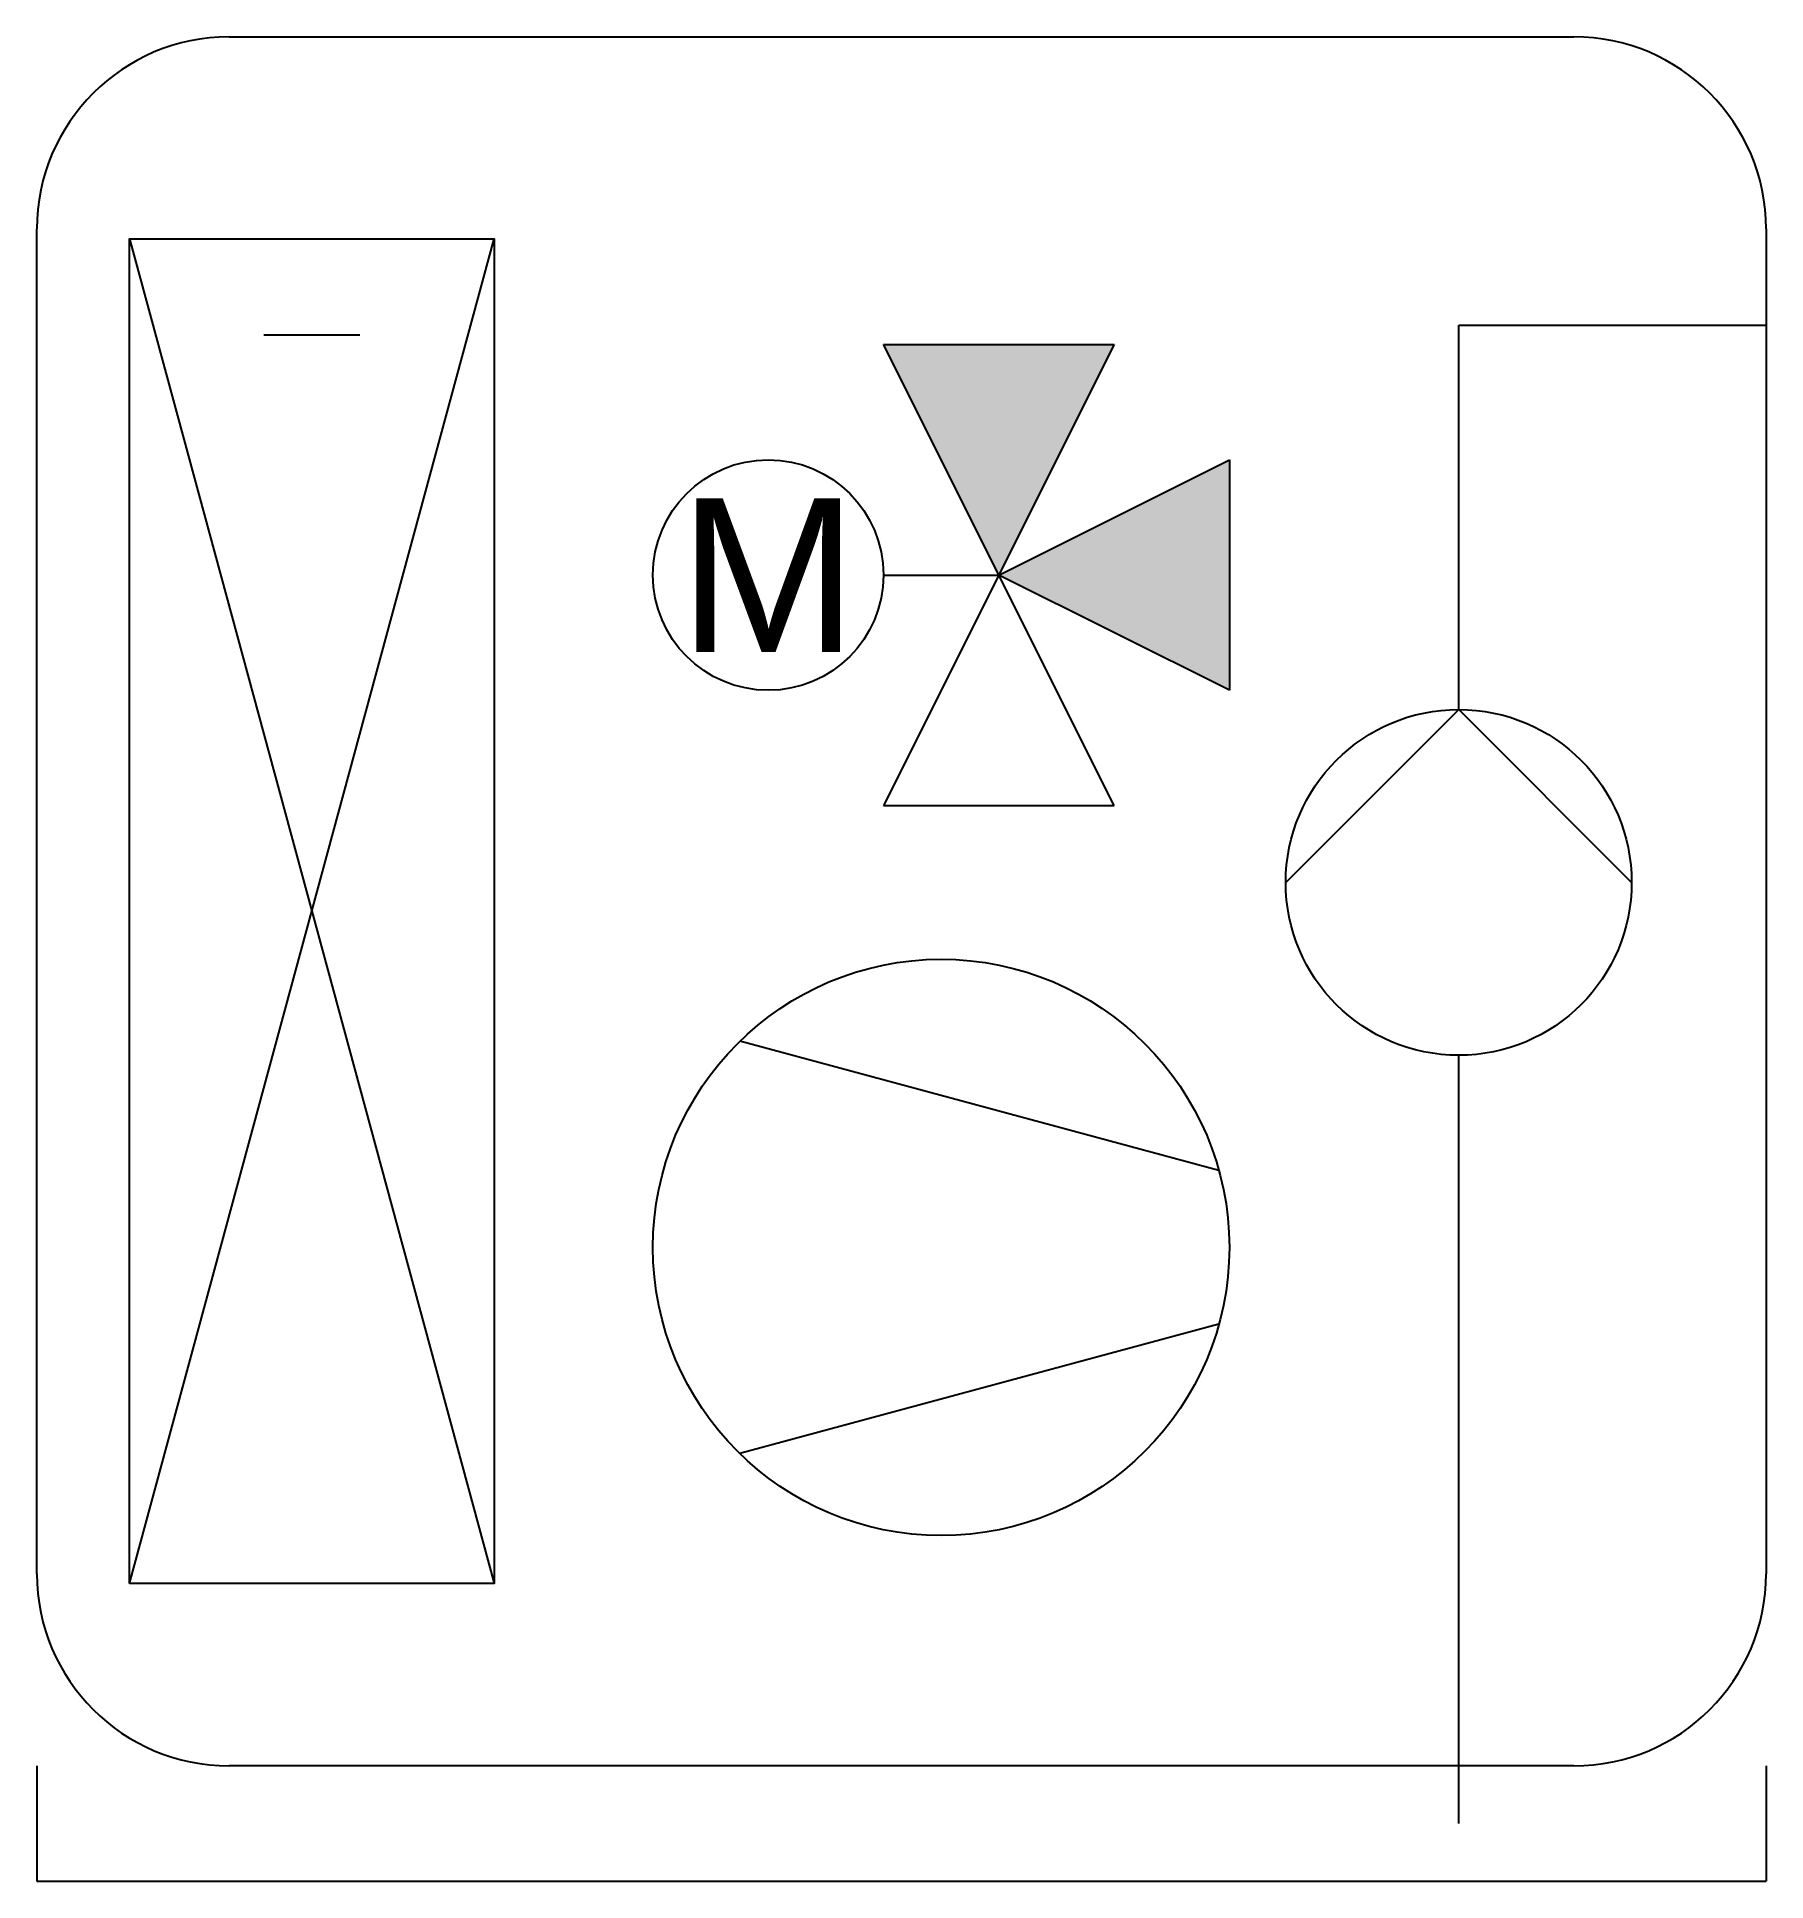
# Model space of a CAD drawing. Header units: millimetres. Extents: x -450 to 450, y -510 to 450.
import ezdxf
from ezdxf.enums import TextEntityAlignment as Align

# ---------------------------------------------------------------- set-up
doc = ezdxf.new("R2010")
doc.units = ezdxf.units.MM
doc.styles.add('EHS_Text', font='arial.ttf')

msp = doc.modelspace()

# ---------------------------------------------------------------- hatches: boundary and pattern name
at = {"linetype": 'ByBlock', "lineweight": -2}
for points in [[(110.64, 289.86), (-9.36, 289.86), (50.64, 169.86)], [(50.64, 169.86), (170.64, 229.86), (170.64, 109.86)]]:
    msp.add_hatch(color=0, dxfattribs=at).paths.add_polyline_path(points)

# ---------------------------------------------------------------- linework, layer by layer
at = {"color": 0, "linetype": 'ByBlock', "lineweight": -2}
for p, q in [((-350, 450), (350, 450)), ((-450, -350), (-450, 350)), ((450, 350), (450, -350)), ((-401.74, -355.14), (-212.02, 344.86)), ((-401.74, 344.86), (-212.02, -355.14)), ((290, 99.86), (290, 300)), ((290, 300), (450, 300)), ((-331.88, 294.86), (-281.88, 294.86)), ((110.64, 289.86), (-9.36, 49.86)), ((110.64, 49.86), (-9.36, 289.86)), ((-9.36, 289.86), (110.64, 289.86)), ((50.64, 169.86), (170.64, 229.86)), ((170.64, 229.86), (170.64, 109.86)), ((-9.36, 169.86), (50.64, 169.86)), ((170.64, 109.86), (50.64, 169.86)), ((290, 99.86), (200, 9.86)), ((290, 99.86), (380, 9.86)), ((-9.36, 49.86), (110.64, 49.86)), ((165.22, -140.17), (-84.13, -72.8)), ((290, -480), (290, -80.14)), ((165.22, -220.1), (-84.13, -287.48)), ((-450, -450), (-450, -510)), ((350, -450), (-350, -450)), ((450, -450), (450, -510)), ((-450, -510), (450, -510))]:
    msp.add_line(p, q, dxfattribs=at)
msp.add_lwpolyline([(-401.74, -355.14), (-401.74, 344.86), (-212.02, 344.86), (-212.02, -355.14), (-401.74, -355.14)], dxfattribs=at)
for centre, radius in [((-69.36, 169.86), 60), ((290, 9.86), 90), ((20.64, -180.14), 150)]:
    msp.add_circle(centre, radius, dxfattribs=at)
for centre, start, end in [((-350, 350), 90, 180), ((350, 350), 0, 90), ((-350, -350), 180, 270), ((350, -350), 270, 0)]:
    msp.add_arc(centre, 100, start, end, dxfattribs=at)

# ---------------------------------------------------------------- texts
at = {"color": 0, "linetype": 'ByBlock', "lineweight": -2, "style": 'EHS_Text'}
msp.add_text('M', height=80, dxfattribs=at).set_placement((-69.36, 169.86), align=Align.MIDDLE_CENTER)

doc.saveas('drawing.dxf')
